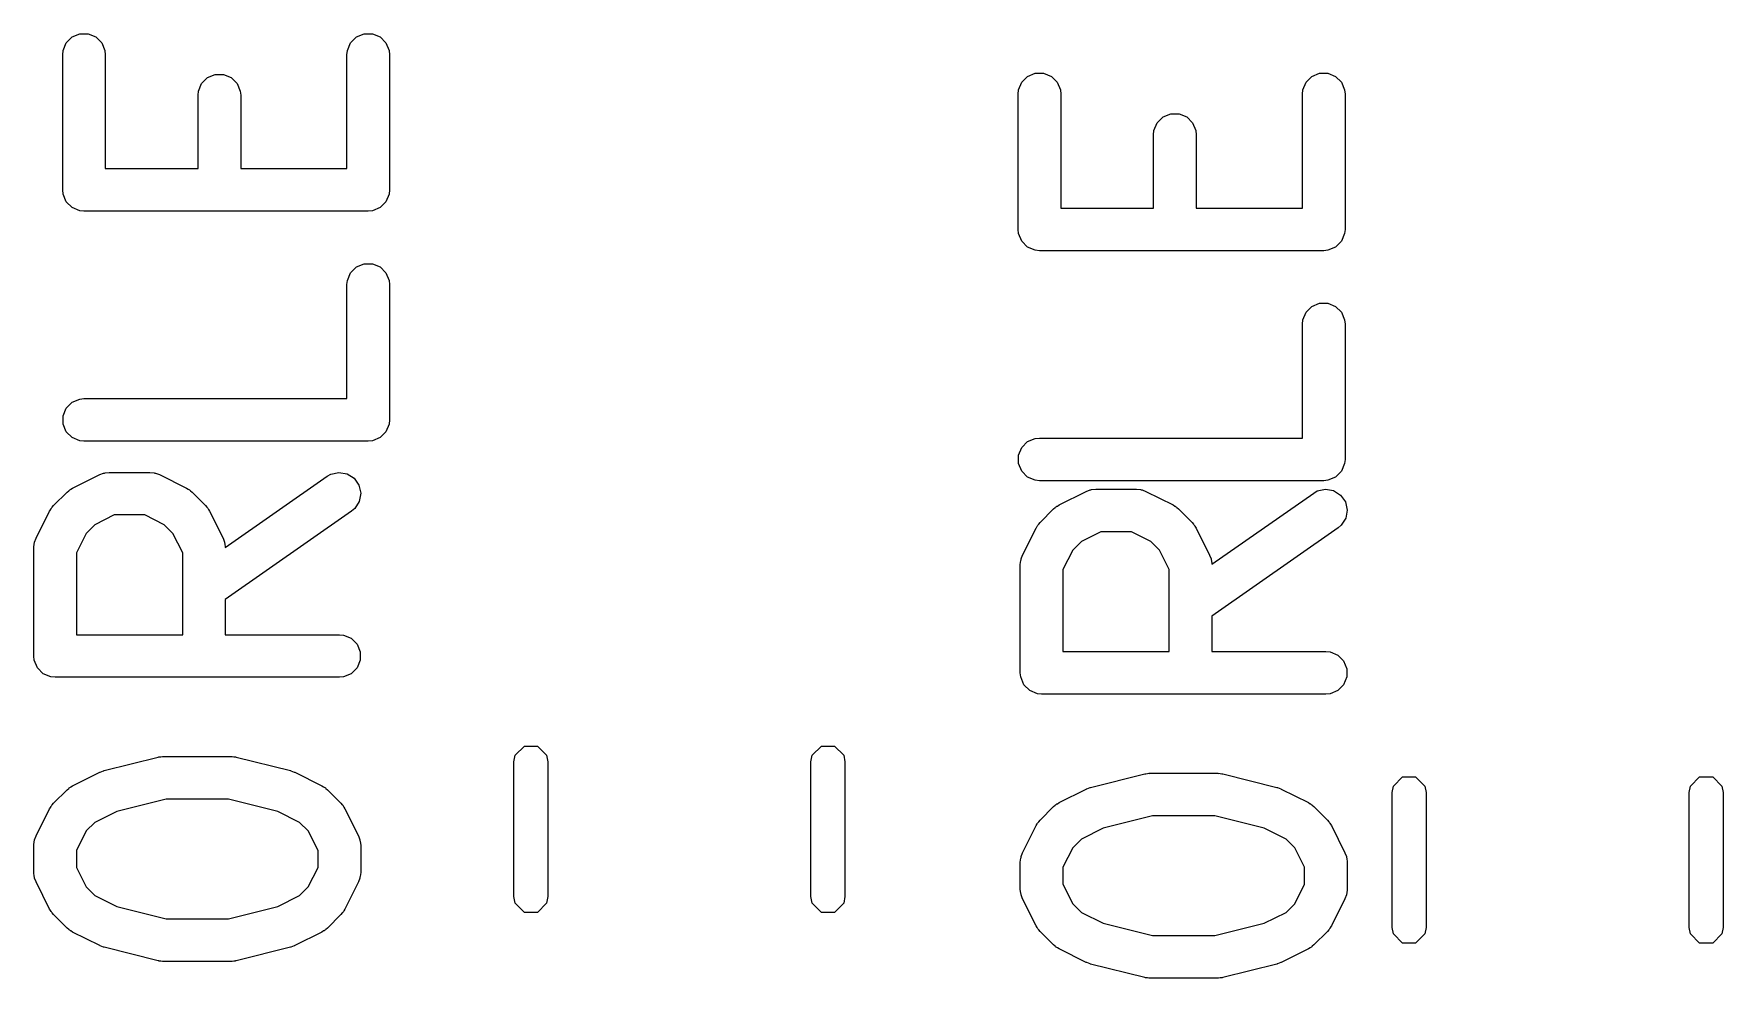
# Model space of a CAD drawing. Header units: millimetres. Extents: x 60 to 220, y -152 to -53.
# Drawn here: x 160.45 to 166.39, y -74.33 to -71.01 of the extents above; entities that cross this region are included whole.
import ezdxf

# ---------------------------------------------------------------- set-up
doc = ezdxf.new("R2010")
doc.units = ezdxf.units.MM
doc.layers.add('F.Silkscreen', color=41, linetype='CONTINUOUS', true_color=0xf2eda1)

msp = doc.modelspace()

# ---------------------------------------------------------------- linework, layer by layer
at = {"layer": 'F.Silkscreen', "linetype": 'CONTINUOUS'}
for p, q in [((160.564659, -71.03776), (160.585351, -71.017068)), ((160.585351, -71.017068), (160.612387, -71.005869)), ((160.612387, -71.005869), (160.641651, -71.005869)), ((160.641651, -71.005869), (160.668687, -71.017068)), ((160.668687, -71.017068), (160.689379, -71.03776)), ((161.564659, -71.03776), (161.585351, -71.017068)), ((161.585351, -71.017068), (161.612387, -71.005869)), ((161.612387, -71.005869), (161.641651, -71.005869)), ((161.641651, -71.005869), (161.668687, -71.017068)), ((161.668687, -71.017068), (161.689379, -71.03776)), ((160.552019, -71.079428), (160.55346, -71.064796)), ((160.552019, -71.555618), (160.552019, -71.079428)), ((160.55346, -71.064796), (160.564659, -71.03776)), ((160.689379, -71.03776), (160.700578, -71.064796)), ((160.700578, -71.064796), (160.702019, -71.079428)), ((160.702019, -71.079428), (160.702019, -71.480618)), ((161.552019, -71.079428), (161.55346, -71.064796)), ((161.552019, -71.480618), (161.552019, -71.079428)), ((161.55346, -71.064796), (161.564659, -71.03776)), ((161.689379, -71.03776), (161.700578, -71.064796)), ((161.700578, -71.064796), (161.702019, -71.079428)), ((161.702019, -71.079428), (161.702019, -71.555618)), ((161.02965, -71.207653), (161.040849, -71.180617)), ((161.040849, -71.180617), (161.061541, -71.159925)), ((161.061541, -71.159925), (161.088577, -71.148726)), ((161.088577, -71.148726), (161.117841, -71.148726)), ((161.117841, -71.148726), (161.144877, -71.159925)), ((161.144877, -71.159925), (161.165569, -71.180617)), ((161.165569, -71.180617), (161.176768, -71.207653)), ((163.91486, -71.203644), (163.926059, -71.176608)), ((163.926059, -71.176608), (163.946751, -71.155916)), ((163.946751, -71.155916), (163.973787, -71.144717)), ((163.973787, -71.144717), (164.003051, -71.144717)), ((164.003051, -71.144717), (164.030087, -71.155916)), ((164.030087, -71.155916), (164.050779, -71.176608)), ((164.050779, -71.176608), (164.061978, -71.203644)), ((164.91486, -71.203644), (164.926059, -71.176608)), ((164.926059, -71.176608), (164.946751, -71.155916)), ((164.946751, -71.155916), (164.973787, -71.144717)), ((164.973787, -71.144717), (165.003051, -71.144717)), ((165.003051, -71.144717), (165.030087, -71.155916)), ((165.030087, -71.155916), (165.050779, -71.176608)), ((165.050779, -71.176608), (165.061978, -71.203644)), ((161.028209, -71.222285), (161.02965, -71.207653)), ((161.028209, -71.480618), (161.028209, -71.222285)), ((161.176768, -71.207653), (161.178209, -71.222285)), ((161.178209, -71.222285), (161.178209, -71.480618)), ((163.913419, -71.218276), (163.91486, -71.203644)), ((163.913419, -71.694466), (163.913419, -71.218276)), ((164.061978, -71.203644), (164.063419, -71.218276)), ((164.063419, -71.218276), (164.063419, -71.619466)), ((164.913419, -71.218276), (164.91486, -71.203644)), ((164.913419, -71.619466), (164.913419, -71.218276)), ((165.061978, -71.203644), (165.063419, -71.218276)), ((165.063419, -71.218276), (165.063419, -71.694466)), ((164.402249, -71.319465), (164.422941, -71.298773)), ((164.422941, -71.298773), (164.449977, -71.287574)), ((164.449977, -71.287574), (164.479241, -71.287574)), ((164.479241, -71.287574), (164.506277, -71.298773)), ((164.506277, -71.298773), (164.526969, -71.319465)), ((164.389609, -71.361133), (164.39105, -71.346501)), ((164.389609, -71.619466), (164.389609, -71.361133)), ((164.39105, -71.346501), (164.402249, -71.319465)), ((164.526969, -71.319465), (164.538168, -71.346501)), ((164.538168, -71.346501), (164.539609, -71.361133)), ((164.539609, -71.361133), (164.539609, -71.619466)), ((160.702019, -71.480618), (161.028209, -71.480618)), ((161.178209, -71.480618), (161.552019, -71.480618)), ((160.55346, -71.57025), (160.552019, -71.555618)), ((161.702019, -71.555618), (161.700578, -71.57025)), ((160.564659, -71.597286), (160.55346, -71.57025)), ((160.585351, -71.617978), (160.564659, -71.597286)), ((161.689379, -71.597286), (161.668687, -71.617978)), ((161.700578, -71.57025), (161.689379, -71.597286)), ((160.612387, -71.629177), (160.585351, -71.617978)), ((160.627019, -71.630618), (160.612387, -71.629177)), ((161.627019, -71.630618), (160.627019, -71.630618)), ((161.641651, -71.629177), (161.627019, -71.630618)), ((161.668687, -71.617978), (161.641651, -71.629177)), ((164.063419, -71.619466), (164.389609, -71.619466)), ((164.539609, -71.619466), (164.913419, -71.619466)), ((163.91486, -71.709098), (163.913419, -71.694466)), ((163.926059, -71.736134), (163.91486, -71.709098)), ((165.061978, -71.709098), (165.050779, -71.736134)), ((165.063419, -71.694466), (165.061978, -71.709098)), ((163.946751, -71.756826), (163.926059, -71.736134)), ((163.973787, -71.768025), (163.946751, -71.756826)), ((163.988419, -71.769466), (163.973787, -71.768025)), ((164.988419, -71.769466), (163.988419, -71.769466)), ((165.003051, -71.768025), (164.988419, -71.769466)), ((165.030087, -71.756826), (165.003051, -71.768025)), ((165.050779, -71.736134), (165.030087, -71.756826)), ((161.55346, -71.87432), (161.564659, -71.847284)), ((161.564659, -71.847284), (161.585351, -71.826592)), ((161.585351, -71.826592), (161.612387, -71.815393)), ((161.612387, -71.815393), (161.641651, -71.815393)), ((161.641651, -71.815393), (161.668687, -71.826592)), ((161.668687, -71.826592), (161.689379, -71.847284)), ((161.689379, -71.847284), (161.700578, -71.87432)), ((161.552019, -71.888952), (161.55346, -71.87432)), ((161.552019, -72.290142), (161.552019, -71.888952)), ((161.700578, -71.87432), (161.702019, -71.888952)), ((161.702019, -71.888952), (161.702019, -72.365142)), ((164.926059, -71.986132), (164.946751, -71.96544)), ((164.946751, -71.96544), (164.973787, -71.954241)), ((164.973787, -71.954241), (165.003051, -71.954241)), ((165.003051, -71.954241), (165.030087, -71.96544)), ((165.030087, -71.96544), (165.050779, -71.986132)), ((164.913419, -72.0278), (164.91486, -72.013168)), ((164.913419, -72.42899), (164.913419, -72.0278)), ((164.91486, -72.013168), (164.926059, -71.986132)), ((165.050779, -71.986132), (165.061978, -72.013168)), ((165.061978, -72.013168), (165.063419, -72.0278)), ((165.063419, -72.0278), (165.063419, -72.50399)), ((160.55346, -72.35051), (160.564659, -72.323474)), ((160.564659, -72.323474), (160.585351, -72.302782)), ((160.585351, -72.302782), (160.612387, -72.291583)), ((160.612387, -72.291583), (160.627019, -72.290142)), ((160.627019, -72.290142), (161.552019, -72.290142)), ((160.55346, -72.379774), (160.55346, -72.35051)), ((160.564659, -72.40681), (160.55346, -72.379774)), ((161.700578, -72.379774), (161.689379, -72.40681)), ((161.702019, -72.365142), (161.700578, -72.379774)), ((160.585351, -72.427502), (160.564659, -72.40681)), ((160.612387, -72.438701), (160.585351, -72.427502)), ((160.627019, -72.440142), (160.612387, -72.438701)), ((161.627019, -72.440142), (160.627019, -72.440142)), ((161.641651, -72.438701), (161.627019, -72.440142)), ((161.668687, -72.427502), (161.641651, -72.438701)), ((161.689379, -72.40681), (161.668687, -72.427502)), ((163.926059, -72.462322), (163.946751, -72.44163)), ((163.946751, -72.44163), (163.973787, -72.430431)), ((163.973787, -72.430431), (163.988419, -72.42899)), ((163.988419, -72.42899), (164.913419, -72.42899)), ((163.91486, -72.489358), (163.926059, -72.462322)), ((163.91486, -72.518622), (163.91486, -72.489358)), ((165.063419, -72.50399), (165.061978, -72.518622)), ((160.587116, -72.605241), (160.682354, -72.557622)), ((160.682354, -72.557622), (160.696085, -72.552367)), ((160.696085, -72.552367), (160.698774, -72.552175)), ((160.698774, -72.552175), (160.701263, -72.551145)), ((160.701263, -72.551145), (160.715895, -72.549704)), ((160.715895, -72.549704), (160.858752, -72.549704)), ((160.858752, -72.549704), (160.873384, -72.551145)), ((160.873384, -72.551145), (160.875873, -72.552176)), ((160.875873, -72.552176), (160.878561, -72.552367)), ((160.878561, -72.552367), (160.892293, -72.557622)), ((160.892293, -72.557622), (160.987531, -72.605241)), ((161.124118, -72.814064), (161.48241, -72.563261)), ((161.48241, -72.563261), (161.495223, -72.556051)), ((161.495223, -72.556051), (161.523794, -72.549722)), ((161.523794, -72.549722), (161.552612, -72.554807)), ((161.552612, -72.554807), (161.57729, -72.570534)), ((163.926059, -72.545658), (163.91486, -72.518622)), ((163.946751, -72.56635), (163.926059, -72.545658)), ((163.973787, -72.577549), (163.946751, -72.56635)), ((165.030087, -72.56635), (165.003051, -72.577549)), ((165.050779, -72.545658), (165.030087, -72.56635)), ((165.061978, -72.518622), (165.050779, -72.545658)), ((160.520005, -72.666909), (160.567624, -72.61929)), ((160.567624, -72.61929), (160.573373, -72.614571)), ((160.573373, -72.614571), (160.574673, -72.613073)), ((160.574673, -72.613073), (160.576932, -72.611651)), ((160.576932, -72.611651), (160.578989, -72.609963)), ((160.578989, -72.609963), (160.580816, -72.609205)), ((160.580816, -72.609205), (160.587116, -72.605241)), ((160.987531, -72.605241), (160.99383, -72.609205)), ((160.99383, -72.609205), (160.995658, -72.609963)), ((160.995658, -72.609963), (160.997714, -72.611651)), ((160.997714, -72.611651), (160.999974, -72.613073)), ((160.999974, -72.613073), (161.001273, -72.614571)), ((161.001273, -72.614571), (161.007023, -72.61929)), ((161.007023, -72.61929), (161.054642, -72.666909)), ((161.57729, -72.570534), (161.594072, -72.594508)), ((161.594072, -72.594508), (161.600402, -72.623079)), ((161.600402, -72.623079), (161.595316, -72.651896)), ((163.988419, -72.57899), (163.973787, -72.577549)), ((164.988419, -72.57899), (163.988419, -72.57899)), ((164.057716, -72.664441), (164.152954, -72.616822)), ((164.152954, -72.616822), (164.166685, -72.611567)), ((164.166685, -72.611567), (164.169374, -72.611375)), ((164.169374, -72.611375), (164.171863, -72.610345)), ((164.171863, -72.610345), (164.186495, -72.608904)), ((164.186495, -72.608904), (164.329352, -72.608904)), ((164.329352, -72.608904), (164.343984, -72.610345)), ((164.343984, -72.610345), (164.346473, -72.611376)), ((164.346473, -72.611376), (164.349161, -72.611567)), ((164.349161, -72.611567), (164.362893, -72.616822)), ((164.362893, -72.616822), (164.458131, -72.664441)), ((164.594718, -72.873264), (164.95301, -72.622461)), ((164.95301, -72.622461), (164.965823, -72.615251)), ((164.965823, -72.615251), (164.994394, -72.608922)), ((165.003051, -72.577549), (164.988419, -72.57899)), ((164.994394, -72.608922), (165.023212, -72.614007)), ((165.023212, -72.614007), (165.04789, -72.629734)), ((160.505956, -72.686401), (160.50992, -72.680101)), ((160.50992, -72.680101), (160.510678, -72.678274)), ((160.510678, -72.678274), (160.512366, -72.676217)), ((160.512366, -72.676217), (160.513788, -72.673958)), ((160.513788, -72.673958), (160.515286, -72.672658)), ((160.515286, -72.672658), (160.520005, -72.666909)), ((161.054642, -72.666909), (161.05936, -72.672658)), ((161.05936, -72.672658), (161.060859, -72.673958)), ((161.060859, -72.673958), (161.06228, -72.676217)), ((161.06228, -72.676217), (161.063969, -72.678274)), ((161.063969, -72.678274), (161.064726, -72.680101)), ((161.064726, -72.680101), (161.068691, -72.686401)), ((161.568429, -72.686146), (161.124228, -72.997086)), ((161.579589, -72.676575), (161.568429, -72.686146)), ((161.595316, -72.651896), (161.579589, -72.676575)), ((163.990605, -72.726109), (164.038224, -72.67849)), ((164.038224, -72.67849), (164.043973, -72.673771)), ((164.043973, -72.673771), (164.045273, -72.672273)), ((164.045273, -72.672273), (164.047532, -72.670851)), ((164.047532, -72.670851), (164.049589, -72.669163)), ((164.049589, -72.669163), (164.051416, -72.668405)), ((164.051416, -72.668405), (164.057716, -72.664441)), ((164.458131, -72.664441), (164.46443, -72.668405)), ((164.46443, -72.668405), (164.466258, -72.669163)), ((164.466258, -72.669163), (164.468314, -72.670851)), ((164.468314, -72.670851), (164.470574, -72.672273)), ((164.470574, -72.672273), (164.471873, -72.673771)), ((164.471873, -72.673771), (164.477623, -72.67849)), ((164.477623, -72.67849), (164.525242, -72.726109)), ((165.04789, -72.629734), (165.064672, -72.653708)), ((165.064672, -72.653708), (165.071002, -72.682279)), ((165.071002, -72.682279), (165.065916, -72.711096)), ((160.458337, -72.781639), (160.505956, -72.686401)), ((160.665084, -72.733962), (160.634677, -72.764369)), ((160.7336, -72.699704), (160.665084, -72.733962)), ((160.841047, -72.699704), (160.7336, -72.699704)), ((160.909563, -72.733962), (160.841047, -72.699704)), ((160.93997, -72.764369), (160.909563, -72.733962)), ((161.068691, -72.686401), (161.11631, -72.781639)), ((163.928937, -72.840839), (163.976556, -72.745601)), ((163.976556, -72.745601), (163.98052, -72.739301)), ((163.98052, -72.739301), (163.981278, -72.737474)), ((163.981278, -72.737474), (163.982966, -72.735417)), ((163.982966, -72.735417), (163.984388, -72.733158)), ((163.984388, -72.733158), (163.985886, -72.731858)), ((163.985886, -72.731858), (163.990605, -72.726109)), ((164.525242, -72.726109), (164.52996, -72.731858)), ((164.52996, -72.731858), (164.531459, -72.733158)), ((164.531459, -72.733158), (164.53288, -72.735417)), ((164.53288, -72.735417), (164.534569, -72.737474)), ((164.534569, -72.737474), (164.535326, -72.739301)), ((164.535326, -72.739301), (164.539291, -72.745601)), ((164.539291, -72.745601), (164.58691, -72.840839)), ((165.039029, -72.745346), (164.594828, -73.056286)), ((165.050189, -72.735775), (165.039029, -72.745346)), ((165.065916, -72.711096), (165.050189, -72.735775)), ((160.450419, -72.81518), (160.45186, -72.800548)), ((160.45186, -72.800548), (160.452891, -72.798058)), ((160.452891, -72.798058), (160.453082, -72.795371)), ((160.453082, -72.795371), (160.458337, -72.781639)), ((160.634677, -72.764369), (160.600419, -72.832885)), ((160.974228, -72.832885), (160.93997, -72.764369)), ((161.11631, -72.781639), (161.121565, -72.79537)), ((161.121565, -72.79537), (161.121756, -72.798059)), ((161.121756, -72.798059), (161.122787, -72.800548)), ((161.122787, -72.800548), (161.124118, -72.814064)), ((164.135684, -72.793162), (164.105277, -72.823569)), ((164.2042, -72.758904), (164.135684, -72.793162)), ((164.311647, -72.758904), (164.2042, -72.758904)), ((164.380163, -72.793162), (164.311647, -72.758904)), ((164.41057, -72.823569), (164.380163, -72.793162)), ((160.450419, -73.196132), (160.450419, -72.81518)), ((160.600419, -72.832885), (160.600419, -73.121132)), ((160.974228, -73.121132), (160.974228, -72.832885)), ((163.921019, -72.87438), (163.92246, -72.859748)), ((163.92246, -72.859748), (163.923491, -72.857258)), ((163.923491, -72.857258), (163.923682, -72.854571)), ((163.923682, -72.854571), (163.928937, -72.840839)), ((164.105277, -72.823569), (164.071019, -72.892085)), ((164.444828, -72.892085), (164.41057, -72.823569)), ((164.58691, -72.840839), (164.592165, -72.85457)), ((164.592165, -72.85457), (164.592356, -72.857259)), ((164.592356, -72.857259), (164.593387, -72.859748)), ((164.593387, -72.859748), (164.594718, -72.873264)), ((163.921019, -73.255332), (163.921019, -72.87438)), ((164.071019, -72.892085), (164.071019, -73.180332)), ((164.444828, -73.180332), (164.444828, -72.892085)), ((161.124228, -72.997086), (161.124228, -73.121132)), ((164.594828, -73.056286), (164.594828, -73.180332)), ((160.600419, -73.121132), (160.974228, -73.121132)), ((161.124228, -73.121132), (161.525419, -73.121132)), ((161.525419, -73.121132), (161.540051, -73.122573)), ((161.540051, -73.122573), (161.567087, -73.133772)), ((161.567087, -73.133772), (161.587779, -73.154464)), ((161.587779, -73.154464), (161.598978, -73.1815)), ((160.45186, -73.210764), (160.450419, -73.196132)), ((160.463059, -73.2378), (160.45186, -73.210764)), ((161.598978, -73.210764), (161.587779, -73.2378)), ((161.598978, -73.1815), (161.598978, -73.210764)), ((164.071019, -73.180332), (164.444828, -73.180332)), ((164.594828, -73.180332), (164.996019, -73.180332)), ((164.996019, -73.180332), (165.010651, -73.181773)), ((165.010651, -73.181773), (165.037687, -73.192972)), ((165.037687, -73.192972), (165.058379, -73.213664)), ((165.058379, -73.213664), (165.069578, -73.2407)), ((160.483751, -73.258492), (160.463059, -73.2378)), ((160.510787, -73.269691), (160.483751, -73.258492)), ((160.525419, -73.271132), (160.510787, -73.269691)), ((161.525419, -73.271132), (160.525419, -73.271132)), ((161.540051, -73.269691), (161.525419, -73.271132)), ((161.567087, -73.258492), (161.540051, -73.269691)), ((161.587779, -73.2378), (161.567087, -73.258492)), ((163.92246, -73.269964), (163.921019, -73.255332)), ((163.933659, -73.297), (163.92246, -73.269964)), ((165.069578, -73.269964), (165.058379, -73.297)), ((165.069578, -73.2407), (165.069578, -73.269964)), ((163.954351, -73.317692), (163.933659, -73.297)), ((163.981387, -73.328891), (163.954351, -73.317692)), ((163.996019, -73.330332), (163.981387, -73.328891)), ((164.996019, -73.330332), (163.996019, -73.330332)), ((165.010651, -73.328891), (164.996019, -73.330332)), ((165.037687, -73.317692), (165.010651, -73.328891)), ((165.058379, -73.297), (165.037687, -73.317692)), ((162.143667, -73.545581), (162.176139, -73.513109)), ((162.176139, -73.513109), (162.222061, -73.513109)), ((162.222061, -73.513109), (162.254533, -73.545581)), ((163.188667, -73.545581), (163.221139, -73.513109)), ((163.221139, -73.513109), (163.267061, -73.513109)), ((163.267061, -73.513109), (163.299533, -73.545581)), ((160.697705, -73.599562), (160.888181, -73.551943)), ((160.888181, -73.551943), (160.890717, -73.551567)), ((160.890717, -73.551567), (160.891739, -73.551145)), ((160.891739, -73.551145), (160.897251, -73.550602)), ((160.897251, -73.550602), (160.902725, -73.549793)), ((160.902725, -73.549793), (160.903817, -73.549955)), ((160.903817, -73.549955), (160.906371, -73.549704)), ((160.906371, -73.549704), (161.144466, -73.549704)), ((161.144466, -73.549704), (161.147019, -73.549955)), ((161.147019, -73.549955), (161.148112, -73.549793)), ((161.148112, -73.549793), (161.153585, -73.550602)), ((161.153585, -73.550602), (161.159098, -73.551145)), ((161.159098, -73.551145), (161.160119, -73.551567)), ((161.160119, -73.551567), (161.162656, -73.551943)), ((161.162656, -73.551943), (161.353132, -73.599562)), ((162.1391, -73.568542), (162.143667, -73.545581)), ((162.1391, -74.043058), (162.1391, -73.568542)), ((162.254533, -73.545581), (162.2591, -73.568542)), ((162.2591, -73.568542), (162.2591, -74.043058)), ((163.1841, -73.568542), (163.188667, -73.545581)), ((163.1841, -74.043058), (163.1841, -73.568542)), ((163.299533, -73.545581), (163.3041, -73.568542)), ((163.3041, -73.568542), (163.3041, -74.043058)), ((160.587116, -73.65286), (160.682354, -73.605241)), ((160.682354, -73.605241), (160.683423, -73.604831)), ((160.683423, -73.604831), (160.683859, -73.604509)), ((160.683859, -73.604509), (160.689995, -73.602316)), ((160.689995, -73.602316), (160.696085, -73.599986)), ((160.696085, -73.599986), (160.696625, -73.599947)), ((160.696625, -73.599947), (160.697705, -73.599562)), ((161.353132, -73.599562), (161.354211, -73.599947)), ((161.354211, -73.599947), (161.354751, -73.599986)), ((161.354751, -73.599986), (161.360832, -73.602313)), ((161.360832, -73.602313), (161.366978, -73.604509)), ((161.366978, -73.604509), (161.367413, -73.604831)), ((161.367413, -73.604831), (161.368483, -73.605241)), ((161.368483, -73.605241), (161.463721, -73.65286)), ((164.168305, -73.658762), (164.358781, -73.611143)), ((164.358781, -73.611143), (164.361317, -73.610767)), ((164.361317, -73.610767), (164.362339, -73.610345)), ((164.362339, -73.610345), (164.367851, -73.609802)), ((164.367851, -73.609802), (164.373325, -73.608993)), ((164.373325, -73.608993), (164.374417, -73.609155)), ((164.374417, -73.609155), (164.376971, -73.608904)), ((164.376971, -73.608904), (164.615066, -73.608904)), ((164.615066, -73.608904), (164.617619, -73.609155)), ((164.617619, -73.609155), (164.618712, -73.608993)), ((164.618712, -73.608993), (164.624185, -73.609802)), ((164.624185, -73.609802), (164.629698, -73.610345)), ((164.629698, -73.610345), (164.630719, -73.610767)), ((164.630719, -73.610767), (164.633256, -73.611143)), ((164.633256, -73.611143), (164.823732, -73.658762)), ((165.233267, -73.653781), (165.265739, -73.621309)), ((165.265739, -73.621309), (165.311661, -73.621309)), ((165.311661, -73.621309), (165.344133, -73.653781)), ((166.278267, -73.653781), (166.310739, -73.621309)), ((166.310739, -73.621309), (166.356661, -73.621309)), ((166.356661, -73.621309), (166.389133, -73.653781)), ((160.520005, -73.714528), (160.567624, -73.666909)), ((160.567624, -73.666909), (160.573373, -73.66219)), ((160.573373, -73.66219), (160.574673, -73.660692)), ((160.574673, -73.660692), (160.576932, -73.65927)), ((160.576932, -73.65927), (160.578989, -73.657582)), ((160.578989, -73.657582), (160.580816, -73.656824)), ((160.580816, -73.656824), (160.587116, -73.65286)), ((161.463721, -73.65286), (161.470017, -73.656823)), ((161.470017, -73.656823), (161.471847, -73.657581)), ((161.471847, -73.657581), (161.473905, -73.65927)), ((161.473905, -73.65927), (161.476164, -73.660692)), ((161.476164, -73.660692), (161.477463, -73.66219)), ((161.477463, -73.66219), (161.483212, -73.666908)), ((161.483212, -73.666908), (161.530832, -73.714527)), ((164.057716, -73.71206), (164.152954, -73.664441)), ((164.152954, -73.664441), (164.154023, -73.664031)), ((164.154023, -73.664031), (164.154459, -73.663709)), ((164.154459, -73.663709), (164.160595, -73.661516)), ((164.160595, -73.661516), (164.166685, -73.659186)), ((164.166685, -73.659186), (164.167225, -73.659147)), ((164.167225, -73.659147), (164.168305, -73.658762)), ((164.823732, -73.658762), (164.824811, -73.659147)), ((164.824811, -73.659147), (164.825351, -73.659186)), ((164.825351, -73.659186), (164.831432, -73.661513)), ((164.831432, -73.661513), (164.837578, -73.663709)), ((164.837578, -73.663709), (164.838013, -73.664031)), ((164.838013, -73.664031), (164.839083, -73.664441)), ((164.839083, -73.664441), (164.934321, -73.71206)), ((165.2287, -73.676742), (165.233267, -73.653781)), ((165.2287, -74.151258), (165.2287, -73.676742)), ((165.344133, -73.653781), (165.3487, -73.676742)), ((165.3487, -73.676742), (165.3487, -74.151258)), ((166.2737, -73.676742), (166.278267, -73.653781)), ((166.2737, -74.151258), (166.2737, -73.676742)), ((166.389133, -73.653781), (166.3937, -73.676742)), ((166.3937, -73.676742), (166.3937, -74.151258)), ((160.458337, -73.829258), (160.505956, -73.73402)), ((160.505956, -73.73402), (160.50992, -73.72772)), ((160.50992, -73.72772), (160.510678, -73.725893)), ((160.510678, -73.725893), (160.512366, -73.723836)), ((160.512366, -73.723836), (160.513788, -73.721577)), ((160.513788, -73.721577), (160.515286, -73.720277)), ((160.515286, -73.720277), (160.520005, -73.714528)), ((160.742071, -73.743087), (160.665084, -73.781581)), ((160.915605, -73.699704), (160.742071, -73.743087)), ((161.135232, -73.699704), (160.915605, -73.699704)), ((161.308766, -73.743087), (161.135232, -73.699704)), ((161.385753, -73.781581), (161.308766, -73.743087)), ((161.530832, -73.714527), (161.53555, -73.720276)), ((161.53555, -73.720276), (161.53705, -73.721577)), ((161.53705, -73.721577), (161.538472, -73.723836)), ((161.538472, -73.723836), (161.54016, -73.725893)), ((161.54016, -73.725893), (161.540917, -73.72772)), ((161.540917, -73.72772), (161.544882, -73.73402)), ((161.544882, -73.73402), (161.592501, -73.829258)), ((163.990605, -73.773728), (164.038224, -73.726109)), ((164.038224, -73.726109), (164.043973, -73.72139)), ((164.043973, -73.72139), (164.045273, -73.719892)), ((164.045273, -73.719892), (164.047532, -73.71847)), ((164.047532, -73.71847), (164.049589, -73.716782)), ((164.049589, -73.716782), (164.051416, -73.716024)), ((164.051416, -73.716024), (164.057716, -73.71206)), ((164.934321, -73.71206), (164.940617, -73.716023)), ((164.940617, -73.716023), (164.942447, -73.716781)), ((164.942447, -73.716781), (164.944505, -73.71847)), ((164.944505, -73.71847), (164.946764, -73.719892)), ((164.946764, -73.719892), (164.948063, -73.72139)), ((164.948063, -73.72139), (164.953812, -73.726108)), ((164.953812, -73.726108), (165.001432, -73.773727)), ((160.634677, -73.811988), (160.600419, -73.880504)), ((160.665084, -73.781581), (160.634677, -73.811988)), ((161.416161, -73.811988), (161.385753, -73.781581)), ((161.450419, -73.880504), (161.416161, -73.811988)), ((163.928937, -73.888458), (163.976556, -73.79322)), ((163.976556, -73.79322), (163.98052, -73.78692)), ((163.98052, -73.78692), (163.981278, -73.785093)), ((163.981278, -73.785093), (163.982966, -73.783036)), ((163.982966, -73.783036), (163.984388, -73.780777)), ((163.984388, -73.780777), (163.985886, -73.779477)), ((163.985886, -73.779477), (163.990605, -73.773728)), ((164.212671, -73.802287), (164.135684, -73.840781)), ((164.386205, -73.758904), (164.212671, -73.802287)), ((164.605832, -73.758904), (164.386205, -73.758904)), ((164.779366, -73.802287), (164.605832, -73.758904)), ((164.856353, -73.840781), (164.779366, -73.802287)), ((165.001432, -73.773727), (165.00615, -73.779476)), ((165.00615, -73.779476), (165.00765, -73.780777)), ((165.00765, -73.780777), (165.009072, -73.783036)), ((165.009072, -73.783036), (165.01076, -73.785093)), ((165.01076, -73.785093), (165.011517, -73.78692)), ((165.011517, -73.78692), (165.015482, -73.79322)), ((165.015482, -73.79322), (165.063101, -73.888458)), ((160.450419, -73.862799), (160.45186, -73.848167)), ((160.450419, -73.958037), (160.450419, -73.862799)), ((160.45186, -73.848167), (160.452891, -73.845677)), ((160.452891, -73.845677), (160.453082, -73.84299)), ((160.453082, -73.84299), (160.458337, -73.829258)), ((161.592501, -73.829258), (161.597756, -73.842989)), ((161.597756, -73.842989), (161.597947, -73.845678)), ((161.597947, -73.845678), (161.598978, -73.848167)), ((161.598978, -73.848167), (161.600419, -73.862799)), ((161.600419, -73.862799), (161.600419, -73.958037)), ((164.105277, -73.871188), (164.071019, -73.939704)), ((164.135684, -73.840781), (164.105277, -73.871188)), ((164.886761, -73.871188), (164.856353, -73.840781)), ((164.921019, -73.939704), (164.886761, -73.871188)), ((160.600419, -73.880504), (160.600419, -73.940332)), ((161.450419, -73.940332), (161.450419, -73.880504)), ((163.921019, -73.921999), (163.92246, -73.907367)), ((163.921019, -74.017237), (163.921019, -73.921999)), ((163.92246, -73.907367), (163.923491, -73.904877)), ((163.923491, -73.904877), (163.923682, -73.90219)), ((163.923682, -73.90219), (163.928937, -73.888458)), ((165.063101, -73.888458), (165.068356, -73.902189)), ((165.068356, -73.902189), (165.068547, -73.904878)), ((165.068547, -73.904878), (165.069578, -73.907367)), ((165.069578, -73.907367), (165.071019, -73.921999)), ((165.071019, -73.921999), (165.071019, -74.017237)), ((160.45186, -73.972669), (160.450419, -73.958037)), ((160.452891, -73.975158), (160.45186, -73.972669)), ((160.453082, -73.977846), (160.452891, -73.975158)), ((160.458337, -73.991578), (160.453082, -73.977846)), ((160.505956, -74.086816), (160.458337, -73.991578)), ((160.600419, -73.940332), (160.634677, -74.008848)), ((161.416161, -74.008847), (161.450419, -73.940332)), ((161.592501, -73.991578), (161.544882, -74.086816)), ((161.597756, -73.977847), (161.592501, -73.991578)), ((161.597947, -73.975157), (161.597756, -73.977847)), ((161.598978, -73.972669), (161.597947, -73.975157)), ((161.600419, -73.958037), (161.598978, -73.972669)), ((164.071019, -73.939704), (164.071019, -73.999532)), ((164.921019, -73.999532), (164.921019, -73.939704)), ((160.634677, -74.008848), (160.665084, -74.039255)), ((160.665084, -74.039255), (160.742071, -74.077748)), ((161.308766, -74.077748), (161.385753, -74.039254)), ((161.385753, -74.039254), (161.416161, -74.008847)), ((162.143667, -74.066019), (162.1391, -74.043058)), ((162.2591, -74.043058), (162.254533, -74.066019)), ((163.188667, -74.066019), (163.1841, -74.043058)), ((163.3041, -74.043058), (163.299533, -74.066019)), ((163.92246, -74.031869), (163.921019, -74.017237)), ((163.923491, -74.034358), (163.92246, -74.031869)), ((163.923682, -74.037046), (163.923491, -74.034358)), ((163.928937, -74.050778), (163.923682, -74.037046)), ((163.976556, -74.146016), (163.928937, -74.050778)), ((164.071019, -73.999532), (164.105277, -74.068048)), ((164.886761, -74.068047), (164.921019, -73.999532)), ((165.063101, -74.050778), (165.015482, -74.146016)), ((165.068356, -74.037047), (165.063101, -74.050778)), ((165.068547, -74.034357), (165.068356, -74.037047)), ((165.069578, -74.031869), (165.068547, -74.034357)), ((165.071019, -74.017237), (165.069578, -74.031869)), ((160.50992, -74.093115), (160.505956, -74.086816)), ((160.510678, -74.094943), (160.50992, -74.093115)), ((160.512366, -74.096999), (160.510678, -74.094943)), ((160.513788, -74.099259), (160.512366, -74.096999)), ((160.515286, -74.100558), (160.513788, -74.099259)), ((160.520005, -74.106308), (160.515286, -74.100558)), ((160.567624, -74.153927), (160.520005, -74.106308)), ((160.742071, -74.077748), (160.915605, -74.121132)), ((161.135232, -74.121132), (161.308766, -74.077748)), ((161.530832, -74.106309), (161.483212, -74.153928)), ((161.53555, -74.100559), (161.530832, -74.106309)), ((161.53705, -74.099259), (161.53555, -74.100559)), ((161.538472, -74.096999), (161.53705, -74.099259)), ((161.54016, -74.094943), (161.538472, -74.096999)), ((161.540917, -74.093115), (161.54016, -74.094943)), ((161.544882, -74.086816), (161.540917, -74.093115)), ((162.176139, -74.098491), (162.143667, -74.066019)), ((162.222061, -74.098491), (162.176139, -74.098491)), ((162.254533, -74.066019), (162.222061, -74.098491)), ((163.221139, -74.098491), (163.188667, -74.066019)), ((163.267061, -74.098491), (163.221139, -74.098491)), ((163.299533, -74.066019), (163.267061, -74.098491)), ((164.105277, -74.068048), (164.135684, -74.098455)), ((164.135684, -74.098455), (164.212671, -74.136948)), ((164.779366, -74.136948), (164.856353, -74.098454)), ((164.856353, -74.098454), (164.886761, -74.068047)), ((160.573373, -74.158645), (160.567624, -74.153927)), ((160.574673, -74.160144), (160.573373, -74.158645)), ((160.576932, -74.161565), (160.574673, -74.160144)), ((160.578989, -74.163254), (160.576932, -74.161565)), ((160.580816, -74.164011), (160.578989, -74.163254)), ((160.587116, -74.167976), (160.580816, -74.164011)), ((160.682354, -74.215595), (160.587116, -74.167976)), ((160.915605, -74.121132), (161.135232, -74.121132)), ((161.463721, -74.167976), (161.368483, -74.215595)), ((161.470017, -74.164012), (161.463721, -74.167976)), ((161.471847, -74.163255), (161.470017, -74.164012)), ((161.473905, -74.161565), (161.471847, -74.163255)), ((161.476164, -74.160144), (161.473905, -74.161565)), ((161.477463, -74.158645), (161.476164, -74.160144)), ((161.483212, -74.153928), (161.477463, -74.158645)), ((163.98052, -74.152315), (163.976556, -74.146016)), ((163.981278, -74.154143), (163.98052, -74.152315)), ((163.982966, -74.156199), (163.981278, -74.154143)), ((163.984388, -74.158459), (163.982966, -74.156199)), ((163.985886, -74.159758), (163.984388, -74.158459)), ((163.990605, -74.165508), (163.985886, -74.159758)), ((164.038224, -74.213127), (163.990605, -74.165508)), ((164.212671, -74.136948), (164.386205, -74.180332)), ((164.605832, -74.180332), (164.779366, -74.136948)), ((165.001432, -74.165509), (164.953812, -74.213128)), ((165.00615, -74.159759), (165.001432, -74.165509)), ((165.00765, -74.158459), (165.00615, -74.159759)), ((165.009072, -74.156199), (165.00765, -74.158459)), ((165.01076, -74.154143), (165.009072, -74.156199)), ((165.011517, -74.152315), (165.01076, -74.154143)), ((165.015482, -74.146016), (165.011517, -74.152315)), ((165.233267, -74.174219), (165.2287, -74.151258)), ((165.3487, -74.151258), (165.344133, -74.174219)), ((166.278267, -74.174219), (166.2737, -74.151258)), ((166.3937, -74.151258), (166.389133, -74.174219)), ((160.683423, -74.216004), (160.682354, -74.215595)), ((160.683859, -74.216327), (160.683423, -74.216004)), ((160.689995, -74.218519), (160.683859, -74.216327)), ((160.696085, -74.22085), (160.689995, -74.218519)), ((160.696625, -74.220888), (160.696085, -74.22085)), ((160.697705, -74.221274), (160.696625, -74.220888)), ((160.888181, -74.268893), (160.697705, -74.221274)), ((161.353132, -74.221274), (161.162656, -74.268893)), ((161.354211, -74.220888), (161.353132, -74.221274)), ((161.354751, -74.22085), (161.354211, -74.220888)), ((161.360832, -74.218522), (161.354751, -74.22085)), ((161.366978, -74.216327), (161.360832, -74.218522)), ((161.367413, -74.216004), (161.366978, -74.216327)), ((161.368483, -74.215595), (161.367413, -74.216004)), ((164.043973, -74.217845), (164.038224, -74.213127)), ((164.045273, -74.219344), (164.043973, -74.217845)), ((164.047532, -74.220765), (164.045273, -74.219344)), ((164.049589, -74.222454), (164.047532, -74.220765)), ((164.051416, -74.223211), (164.049589, -74.222454)), ((164.057716, -74.227176), (164.051416, -74.223211)), ((164.152954, -74.274795), (164.057716, -74.227176)), ((164.386205, -74.180332), (164.605832, -74.180332)), ((164.934321, -74.227176), (164.839083, -74.274795)), ((164.940617, -74.223212), (164.934321, -74.227176)), ((164.942447, -74.222455), (164.940617, -74.223212)), ((164.944505, -74.220765), (164.942447, -74.222455)), ((164.946764, -74.219344), (164.944505, -74.220765)), ((164.948063, -74.217845), (164.946764, -74.219344)), ((164.953812, -74.213128), (164.948063, -74.217845)), ((165.265739, -74.206691), (165.233267, -74.174219)), ((165.311661, -74.206691), (165.265739, -74.206691)), ((165.344133, -74.174219), (165.311661, -74.206691)), ((166.310739, -74.206691), (166.278267, -74.174219)), ((166.356661, -74.206691), (166.310739, -74.206691)), ((166.389133, -74.174219), (166.356661, -74.206691)), ((160.890717, -74.269268), (160.888181, -74.268893)), ((160.891739, -74.269691), (160.890717, -74.269268)), ((160.897251, -74.270233), (160.891739, -74.269691)), ((160.902725, -74.271043), (160.897251, -74.270233)), ((160.903817, -74.27088), (160.902725, -74.271043)), ((160.906371, -74.271132), (160.903817, -74.27088)), ((161.144466, -74.271132), (160.906371, -74.271132)), ((161.147019, -74.27088), (161.144466, -74.271132)), ((161.148112, -74.271043), (161.147019, -74.27088)), ((161.153585, -74.270233), (161.148112, -74.271043)), ((161.159098, -74.269691), (161.153585, -74.270233)), ((161.160119, -74.269268), (161.159098, -74.269691)), ((161.162656, -74.268893), (161.160119, -74.269268)), ((164.154023, -74.275204), (164.152954, -74.274795)), ((164.154459, -74.275527), (164.154023, -74.275204)), ((164.160595, -74.277719), (164.154459, -74.275527)), ((164.166685, -74.28005), (164.160595, -74.277719)), ((164.167225, -74.280088), (164.166685, -74.28005)), ((164.168305, -74.280474), (164.167225, -74.280088)), ((164.358781, -74.328093), (164.168305, -74.280474)), ((164.823732, -74.280474), (164.633256, -74.328093)), ((164.824811, -74.280088), (164.823732, -74.280474)), ((164.825351, -74.28005), (164.824811, -74.280088)), ((164.831432, -74.277722), (164.825351, -74.28005)), ((164.837578, -74.275527), (164.831432, -74.277722)), ((164.838013, -74.275204), (164.837578, -74.275527)), ((164.839083, -74.274795), (164.838013, -74.275204)), ((164.361317, -74.328468), (164.358781, -74.328093)), ((164.362339, -74.328891), (164.361317, -74.328468)), ((164.367851, -74.329433), (164.362339, -74.328891)), ((164.373325, -74.330243), (164.367851, -74.329433)), ((164.374417, -74.33008), (164.373325, -74.330243)), ((164.376971, -74.330332), (164.374417, -74.33008)), ((164.615066, -74.330332), (164.376971, -74.330332)), ((164.617619, -74.33008), (164.615066, -74.330332)), ((164.618712, -74.330243), (164.617619, -74.33008)), ((164.624185, -74.329433), (164.618712, -74.330243)), ((164.629698, -74.328891), (164.624185, -74.329433)), ((164.630719, -74.328468), (164.629698, -74.328891)), ((164.633256, -74.328093), (164.630719, -74.328468))]:
    msp.add_line(p, q, dxfattribs=at)

doc.saveas('drawing.dxf')
